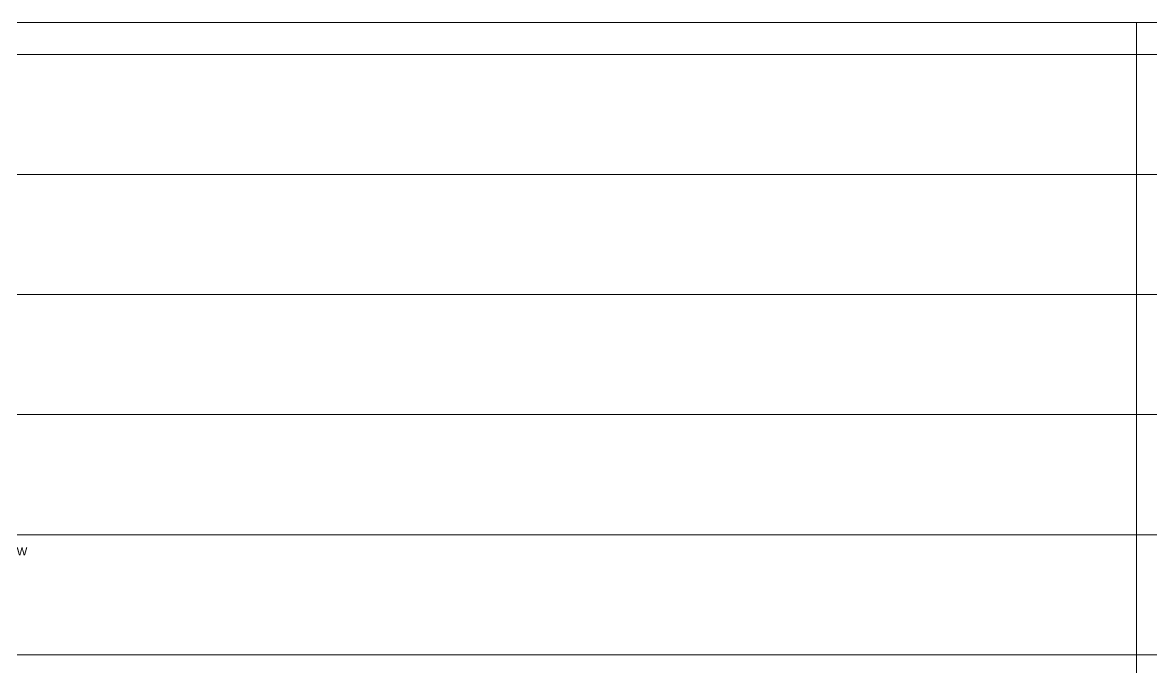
# Model space of a CAD drawing. Extents: x -100 to 4300, y -525 to 1066.
# Drawn here: x 2098 to 3509, y 259 to 1065 of the extents above; entities that cross this region are included whole.
import ezdxf

# ---------------------------------------------------------------- set-up
doc = ezdxf.new("R2010")
doc.units = 0
doc.layers.get('0').update_dxf_attribs({"lineweight": 0})
doc.styles.add('Arial', font='Arial.ttf')

msp = doc.modelspace()

# ---------------------------------------------------------------- linework, layer by layer
at = {"color": 251}
for p, q in [((-100, 1065), (4200, 1065)), ((3490, 1065), (3490, -525))]:
    msp.add_line(p, q, dxfattribs=at)
at = {"color": 152}
for p, q in [((-100, 1025), (4200, 1025)), ((-100, 875), (4200, 875)), ((-100, 725), (4200, 725)), ((-100, 575), (4200, 575)), ((-100, 425), (4200, 425))]:
    msp.add_line(p, q, dxfattribs=at)
at = {"color": 30}
msp.add_line((-100, 275), (4200, 275), dxfattribs=at)

# ---------------------------------------------------------------- texts
at = {"color": 7, "style": 'Arial'}
msp.add_text('1234W', height=10, dxfattribs=at).set_placement((2060, 399))

doc.saveas('drawing.dxf')
